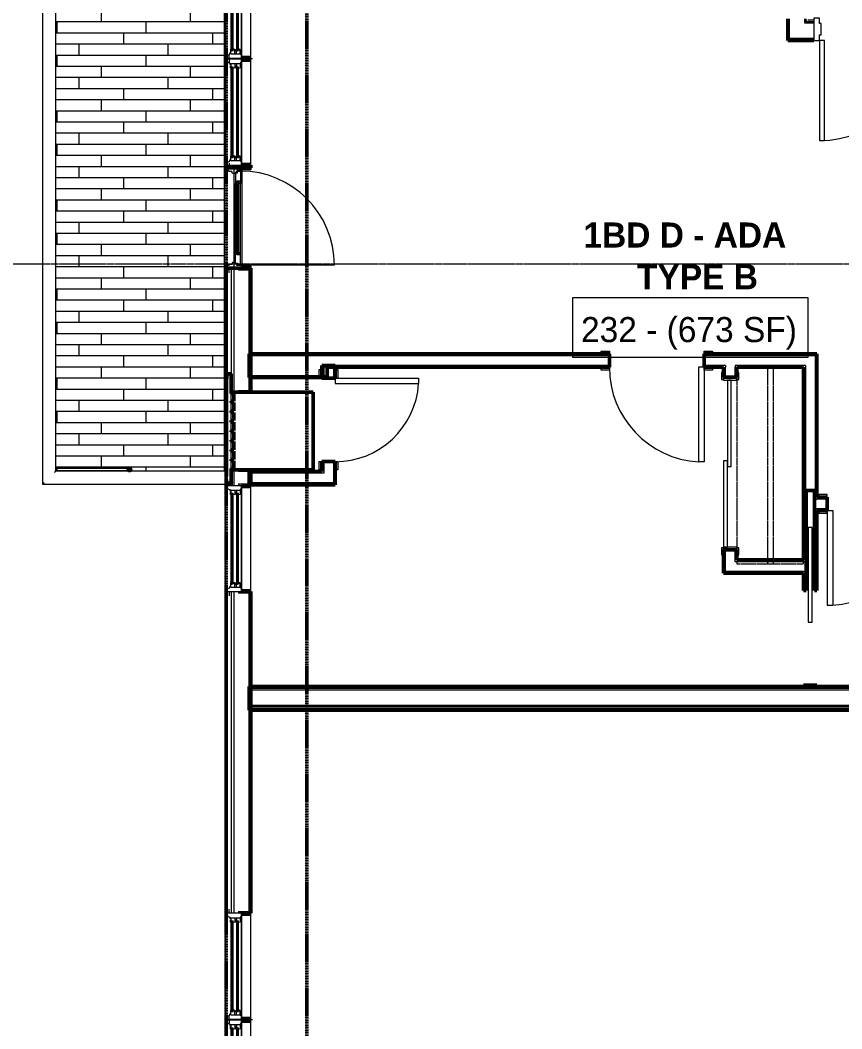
# Model space of a CAD drawing. Header units: inches. Extents: x -4218 to -1830, y 9767 to 12426.
# Drawn here: x -3934.8 to -3639.5, y 11007.5 to 11369.9 of the extents above; entities that cross this region are included whole.
import ezdxf

# ---------------------------------------------------------------- set-up
doc = ezdxf.new("R2010")
doc.units = ezdxf.units.IN
doc.header["$MEASUREMENT"] = 0
for name, pattern in [('Dash', [0.25, 0.125, -0.125]), ('Dash 1_16_', [0.125, 0.0625, -0.0625]), ('Grid Line 1_2_', [0.875, 0.5, -0.125, 0.125, -0.125])]:
    doc.linetypes.add(name, pattern=pattern)
for name, color, linetype, lineweight in [('0-1', 7, 'Continuous', 5), ('0-2', 252, 'Continuous', 9), ('0-3', 10, 'Continuous', 9), ('A-AREA-IDEN', 2, 'Continuous', 9), ('A-DOOR-1', 10, 'Continuous', 9), ('A-DOOR-2', 50, 'Continuous', 20), ('A-DOOR-4', 31, 'Continuous', 9), ('A-DOOR-5', 31, 'Continuous', 20), ('A-DOOR-FRAM', 31, 'Continuous', 20), ('A-DOOR-FRAM-1', 50, 'Continuous', 20), ('A-DOOR-FRAM-2', 31, 'Continuous', 9), ('A-DOOR-GLAZ', 31, 'Continuous', 9), ('A-FLOR-4', 192, 'Continuous', 9), ('A-FLOR-HRAL', 11, 'Continuous', 9), ('A-FLOR-PATT-1', 9, 'Continuous', 9), ('A-GENM', 5, 'Continuous', 9), ('A-GENM-6', 5, 'Continuous', 50), ('A-GLAZ-1', 151, 'Continuous', 9), ('A-GLAZ-2', 151, 'Continuous', 20), ('A-GLAZ-3', 151, 'Continuous', 50), ('A-WALL', 113, 'Continuous', 13), ('A-WALL-1', 7, 'Continuous', 50), ('A-WALL-2', 250, 'Continuous', 13), ('A-WALL-7', 113, 'Continuous', 9), ('A-WALL-8', 113, 'Continuous', 50), ('C-PROP-LINE-1', 91, 'Dash 1_16_', 50), ('I-WALL-1', 7, 'Continuous', 50), ('Q-CASE-HDLN-1', 10, 'Dash', 9), ('S-GRID-1', 1, 'Grid Line 1_2_', 9)]:
    doc.layers.add(name, color=color, linetype=linetype, lineweight=lineweight)
doc.styles.add('Century Gothic', font='ufonts.com_century-gothic.ttf', dxfattribs={"height": 9})
doc.styles.add('Century Gothic_B', font='GOTHICB.TTF', dxfattribs={"height": 9})

# ---------------------------------------------------------------- blocks, each defined once
blk = doc.blocks.new('SWING - SINGLE - FLUSH - 2-10 x 6-8 - PRIVACY-3199405-BACKGROUND - 2ND FLOOR')
at = {"layer": 'A-DOOR-1'}
blk.add_arc((17, -2.38), 34.07, 180, 266.6343, dxfattribs=at)
at = {"layer": 'A-DOOR-2'}
for p, q in [((15, -2.38), (15, -36.38)), ((17, -2.38), (15, -2.38)), ((17, -2.38), (17, -36.38)), ((17, -36.38), (15, -36.38))]:
    blk.add_line(p, q, dxfattribs=at)
at = {"layer": 'A-DOOR-FRAM-1'}
for p, q in [((-20, 2.37), (-20, 3.37)), ((-20, 3.37), (-17, 3.37)), ((-17, 2.37), (-20, 2.37)), ((-17, 3.37), (-17, 2.37)), ((17, 2.37), (17, 3.37)), ((17, 3.37), (20, 3.37)), ((20, 2.37), (17, 2.37)), ((20, 3.37), (20, 2.37)), ((-20, -2.38), (-17, -2.38)), ((-20, -3.38), (-20, -2.38)), ((-17, -3.38), (-20, -3.38)), ((-17, -2.38), (-17, -3.38)), ((17, -2.38), (20, -2.38)), ((17, -3.38), (17, -2.38)), ((20, -3.38), (17, -3.38)), ((20, -2.38), (20, -3.38))]:
    blk.add_line(p, q, dxfattribs=at)
blk = doc.blocks.new('SWING - SINGLE - FLUSH - 2-10 x 6-8 - PRIVACY-3199407-BACKGROUND - 2ND FLOOR')
at = {"layer": 'A-DOOR-1'}
blk.add_arc((17, 2.37), 34.07, 93.3657, 180, dxfattribs=at)
at = {"layer": 'A-DOOR-2'}
for p, q in [((15, 2.37), (15, 36.38)), ((17, 36.38), (15, 36.38)), ((17, 2.37), (17, 36.38)), ((17, 2.37), (15, 2.37))]:
    blk.add_line(p, q, dxfattribs=at)
at = {"layer": 'A-DOOR-FRAM-1'}
for p, q in [((-17, 3.37), (-20, 3.37)), ((-20, 3.37), (-20, 2.37)), ((-20, 2.37), (-17, 2.37)), ((-17, 2.37), (-17, 3.37)), ((20, 3.37), (17, 3.37)), ((17, 3.37), (17, 2.37)), ((17, 2.37), (20, 2.37)), ((20, 2.37), (20, 3.37)), ((-17, -2.38), (-20, -2.38)), ((-20, -2.38), (-20, -3.38)), ((-20, -3.38), (-17, -3.38)), ((-17, -3.38), (-17, -2.38)), ((20, -2.38), (17, -2.38)), ((17, -2.38), (17, -3.38)), ((17, -3.38), (20, -3.38)), ((20, -3.38), (20, -2.38))]:
    blk.add_line(p, q, dxfattribs=at)
blk = doc.blocks.new('SLIDING - FLUSH - 5-0 x 6-8-3203585-BACKGROUND - 2ND FLOOR')
at = {"layer": 'A-DOOR-1'}
for p, q in [((-30.25, 3), (-32.75, 3)), ((-32.75, 3), (-32.75, 2.25)), ((-32.75, 2.25), (-30.25, 2.25)), ((-30.25, 2.25), (-30.25, 3)), ((30.25, 3), (30.25, 2.25)), ((32.75, 3), (30.25, 3)), ((30.25, 2.25), (32.75, 2.25)), ((32.75, 2.25), (32.75, 3)), ((-30.25, -2.5), (-32.75, -2.5)), ((-32.75, -2.5), (-32.75, -3.25)), ((-32.75, -3.25), (-30.25, -3.25)), ((-30.25, -3.25), (-30.25, -2.5)), ((32.75, -2.5), (30.25, -2.5)), ((30.25, -2.5), (30.25, -3.25)), ((30.25, -3.25), (32.75, -3.25)), ((32.75, -3.25), (32.75, -2.5))]:
    blk.add_line(p, q, dxfattribs=at)
at = {"layer": 'A-DOOR-2'}
for p, q in [((1, 2.25), (-30, 2.25)), ((-30, 2.25), (-30, 0.87)), ((-30, 0.87), (1, 0.87)), ((30, 0.87), (-1, 0.87)), ((-1, 0.87), (-1, -0.5)), ((1, 0.87), (1, 2.25)), ((30, -0.5), (30, 0.87)), ((-1, -0.5), (30, -0.5))]:
    blk.add_line(p, q, dxfattribs=at)
at = {"layer": 'A-DOOR-FRAM-1'}
for p, q in [((-30, 2.25), (-31, 2.25)), ((-31, 2.25), (-31, -2.5)), ((-30, -2.5), (-30, 2.25)), ((31, 2.25), (30, 2.25)), ((30, 2.25), (30, -2.5)), ((31, -2.5), (31, 2.25)), ((-31, -2.5), (-30, -2.5)), ((30, -2.5), (31, -2.5))]:
    blk.add_line(p, q, dxfattribs=at)
blk = doc.blocks.new('OD_CW_Closet - OD_CW_Closet-1912361-BACKGROUND - 2ND FLOOR')
at = {"layer": 'Q-CASE-HDLN-1'}
for p, q in [((71.4, 24), (0.74, 24)), ((0.74, 24), (0.74, 0)), ((71.4, 0), (71.4, 24)), ((0.74, 13), (71.4, 13)), ((0.74, 11), (71.4, 11)), ((0.74, 0), (71.4, 0))]:
    blk.add_line(p, q, dxfattribs=at)
blk = doc.blocks.new('POCKET - FLUSH - 2-10 x 6-8-2882529-BACKGROUND - 2ND FLOOR')
at = {"layer": 'A-DOOR-2'}
for p, q in [((-39.67, 0.75), (-39.67, -0.75)), ((-5.67, 0.75), (-39.67, 0.75)), ((-5.67, -0.75), (-5.67, 0.75)), ((-39.67, -0.75), (-5.67, -0.75))]:
    blk.add_line(p, q, dxfattribs=at)
blk = doc.blocks.new('SWING - SINGLE - FLUSH - 30_ x 80_ - MAGIC PAK DOOR - ACOUSTICAL SEAL-3199411-BACKGROUND - 2ND FLOOR')
at = {"layer": 'A-DOOR-1'}
blk.add_arc((15, -2.375), 30.067, 180, 266.18593, dxfattribs=at)
at = {"layer": 'A-DOOR-2'}
for p, q in [((13, -2.375), (13, -32.375)), ((15, -2.375), (13, -2.375)), ((15, -2.375), (15, -32.375)), ((15, -32.375), (13, -32.375))]:
    blk.add_line(p, q, dxfattribs=at)
at = {"layer": 'A-DOOR-FRAM-1'}
for p, q in [((-18, 2.375), (-18, 3.375)), ((-18, 3.375), (-15, 3.375)), ((-15, 2.375), (-18, 2.375)), ((-15, 3.375), (-15, 2.375)), ((15, 2.375), (15, 3.375)), ((15, 3.375), (18, 3.375)), ((18, 2.375), (15, 2.375)), ((18, 3.375), (18, 2.375)), ((-18, -2.375), (-15, -2.375)), ((-18, -3.375), (-18, -2.375)), ((-15, -3.375), (-18, -3.375)), ((-15, -2.375), (-15, -3.375)), ((15, -2.375), (18, -2.375)), ((15, -3.375), (15, -2.375)), ((18, -3.375), (15, -3.375)), ((18, -2.375), (18, -3.375))]:
    blk.add_line(p, q, dxfattribs=at)
blk = doc.blocks.new('CTR - 1st Phase - Unit Layouts_rvt-1-BACKGROUND - 2ND FLOOR')
at = {"layer": 'A-WALL-1'}
for p, q in [((-3722.96, 11249.94), (-3824.47, 11249.94)), ((-3722.96, 11245.19), (-3722.96, 11249.94)), ((-3648.46, 11249.94), (-3688.96, 11249.94)), ((-3688.96, 11249.94), (-3688.96, 11245.19)), ((-3648.46, 11249.31), (-3648.46, 11249.94)), ((-3648.46, 11245.19), (-3648.46, 11249.31)), ((-3825.7, 11245.81), (-3826.32, 11245.81)), ((-3826.32, 11245.81), (-3826.32, 11241.31)), ((-3822.2, 11245.81), (-3825.7, 11245.81)), ((-3824.47, 11245.19), (-3722.96, 11245.19)), ((-3821.57, 11245.81), (-3822.2, 11245.81)), ((-3821.57, 11241.31), (-3821.57, 11245.81)), ((-3688.96, 11245.19), (-3681.96, 11245.19)), ((-3681.96, 11245.19), (-3681.96, 11241.56)), ((-3677.21, 11241.56), (-3677.21, 11245.19)), ((-3677.21, 11245.19), (-3653.21, 11245.19)), ((-3653.21, 11245.19), (-3653.21, 11175.94)), ((-3648.46, 11198.45), (-3648.46, 11245.19)), ((-3826.32, 11241.31), (-3821.57, 11241.31)), ((-3681.96, 11241.56), (-3677.21, 11241.56)), ((-3821.57, 11211.31), (-3826.32, 11211.31)), ((-3826.32, 11211.31), (-3826.32, 11207.74)), ((-3821.57, 11207.74), (-3821.57, 11211.31)), ((-3826.32, 11207.74), (-3852.45, 11207.74)), ((-3852.45, 11207.74), (-3852.45, 11207.11)), ((-3852.45, 11207.11), (-3852.45, 11203.61)), ((-3821.57, 11203.61), (-3821.57, 11207.74)), ((-3852.45, 11203.61), (-3852.45, 11202.99)), ((-3852.45, 11202.99), (-3821.57, 11202.99)), ((-3821.57, 11202.99), (-3821.57, 11203.61)), ((-3652.34, 11164.94), (-3652.34, 11200.94)), ((-3652.34, 11200.94), (-3649.34, 11200.94)), ((-3649.34, 11200.94), (-3649.34, 11164.94)), ((-3644.72, 11198.45), (-3648.46, 11198.45)), ((-3644.72, 11193.7), (-3644.72, 11198.45)), ((-3648.46, 11193.7), (-3644.72, 11193.7)), ((-3648.46, 11164.94), (-3648.46, 11193.7)), ((-3681.96, 11179.56), (-3681.96, 11171.19)), ((-3677.21, 11179.56), (-3681.96, 11179.56)), ((-3677.21, 11175.94), (-3677.21, 11179.56)), ((-3653.21, 11175.94), (-3677.21, 11175.94)), ((-3681.96, 11171.19), (-3681.34, 11171.19)), ((-3681.34, 11171.19), (-3677.21, 11171.19)), ((-3677.21, 11171.19), (-3653.21, 11171.19)), ((-3653.21, 11171.19), (-3653.21, 11164.94)), ((-3653.21, 11164.94), (-3652.34, 11164.94)), ((-3649.34, 11164.94), (-3648.46, 11164.94)), ((-3648.46, 11130.94), (-3653.21, 11130.94)), ((-3653.21, 11130.94), (-3653.21, 11130.44)), ((-3653.21, 11130.44), (-3652.59, 11130.44)), ((-3652.59, 11130.44), (-3649.09, 11130.44)), ((-3649.09, 11130.44), (-3648.46, 11130.44)), ((-3648.46, 11130.44), (-3648.46, 11130.94))]:
    blk.add_line(p, q, dxfattribs=at)
at = {"layer": 'A-WALL-2'}
for p, q in [((-3824.47, 11249.31), (-3852.47, 11249.31)), ((-3722.96, 11249.31), (-3824.47, 11249.31)), ((-3649.09, 11249.31), (-3688.96, 11249.31)), ((-3649.09, 11249.31), (-3649.09, 11245.81)), ((-3822.2, 11245.19), (-3825.7, 11245.19)), ((-3825.7, 11245.19), (-3825.7, 11241.31)), ((-3824.47, 11245.19), (-3824.47, 11245.81)), ((-3722.96, 11245.81), (-3824.47, 11245.81)), ((-3824.47, 11245.81), (-3824.47, 11245.19)), ((-3822.2, 11245.19), (-3822.2, 11241.31)), ((-3681.34, 11245.81), (-3688.96, 11245.81)), ((-3681.34, 11245.81), (-3681.34, 11245.19)), ((-3681.34, 11241.56), (-3681.34, 11245.19)), ((-3677.84, 11245.81), (-3677.84, 11245.19)), ((-3652.59, 11245.81), (-3677.84, 11245.81)), ((-3677.84, 11241.56), (-3677.84, 11245.19)), ((-3652.59, 11245.81), (-3652.59, 11245.19)), ((-3652.59, 11245.19), (-3652.59, 11175.31)), ((-3649.09, 11245.81), (-3649.09, 11245.19)), ((-3649.09, 11245.19), (-3649.09, 11197.83)), ((-3824.47, 11242.06), (-3852.47, 11242.06)), ((-3825.7, 11211.31), (-3825.7, 11207.74)), ((-3822.2, 11211.31), (-3822.2, 11207.74)), ((-3851.82, 11207.11), (-3851.82, 11203.61)), ((-3825.7, 11207.11), (-3851.82, 11207.11)), ((-3825.7, 11207.74), (-3825.7, 11207.11)), ((-3822.2, 11207.74), (-3822.2, 11207.11)), ((-3822.2, 11207.11), (-3822.2, 11203.61)), ((-3822.2, 11203.61), (-3851.82, 11203.61)), ((-3649.09, 11197.83), (-3648.46, 11197.83)), ((-3649.09, 11197.83), (-3648.46, 11197.83)), ((-3644.72, 11197.83), (-3648.46, 11197.83)), ((-3649.09, 11194.33), (-3648.46, 11194.33)), ((-3649.09, 11194.33), (-3649.09, 11164.94)), ((-3648.46, 11194.33), (-3649.09, 11194.33)), ((-3644.72, 11194.33), (-3648.46, 11194.33)), ((-3681.34, 11171.81), (-3681.34, 11179.56)), ((-3677.84, 11175.31), (-3677.84, 11179.56)), ((-3677.84, 11171.81), (-3681.34, 11171.81)), ((-3677.21, 11175.31), (-3677.84, 11175.31)), ((-3677.21, 11171.81), (-3677.84, 11171.81)), ((-3653.21, 11175.31), (-3677.21, 11175.31)), ((-3653.21, 11171.81), (-3677.21, 11171.81)), ((-3653.21, 11175.31), (-3652.59, 11175.31)), ((-3653.21, 11171.81), (-3652.59, 11171.81)), ((-3652.59, 11171.81), (-3652.59, 11164.94))]:
    blk.add_line(p, q, dxfattribs=at)
at = {"layer": 'I-WALL-1'}
for p, q in [((-3824.47, 11249.94), (-3852.47, 11249.94)), ((-3852.47, 11249.94), (-3852.47, 11241.44)), ((-3824.47, 11241.44), (-3824.47, 11245.19)), ((-3852.47, 11241.44), (-3824.47, 11241.44))]:
    blk.add_line(p, q, dxfattribs=at)
at = {"layer": '0-2'}
blk.add_blockref('SWING - SINGLE - FLUSH - 2-10 x 6-8 - PRIVACY-3199405-BACKGROUND - 2ND FLOOR', (-3705.96, 11247.56), dxfattribs=at)
for name, p, rotation in [('SWING - SINGLE - FLUSH - 30_ x 80_ - MAGIC PAK DOOR - ACOUSTICAL SEAL-3199411-BACKGROUND - 2ND FLOOR', (-3823.95, 11226.31), 89.99999999999706), ('OD_CW_Closet - OD_CW_Closet-1912361-BACKGROUND - 2ND FLOOR', (-3677.21, 11245.93), 270.0000000000016), ('SLIDING - FLUSH - 5-0 x 6-8-3203585-BACKGROUND - 2ND FLOOR', (-3679.71, 11210.56), 90.00000000000375), ('SWING - SINGLE - FLUSH - 2-10 x 6-8 - PRIVACY-3199407-BACKGROUND - 2ND FLOOR', (-3627.72, 11196.08), 180), ('POCKET - FLUSH - 2-10 x 6-8-2882529-BACKGROUND - 2ND FLOOR', (-3650.84, 11147.94), 270)]:
    blk.add_blockref(name, p, dxfattribs=dict(at, rotation=rotation))
blk = doc.blocks.new('HOLLOW METAL - UNIT DOOR-2191978-BACKGROUND - 2ND FLOOR')
at = {"layer": 'A-DOOR-1'}
blk.add_arc((18, 4.125), 36, 90, 180, dxfattribs=at)
at = {"layer": 'A-DOOR-2'}
for p, q in [((18, 40.125), (16.25, 40.125)), ((16.25, 40.125), (16.25, 4.125)), ((18, 4.125), (18, 40.125)), ((16.25, 4.125), (18, 4.125))]:
    blk.add_line(p, q, dxfattribs=at)
at = {"layer": 'A-DOOR-FRAM-1'}
for p, q in [((-18, 4.125), (-20, 4.125)), ((-20, 4.125), (-20, -3.875)), ((-18, 2.1875), (-18, 4.125)), ((18, 4.125), (18, 2.1875)), ((20, 4.125), (18, 4.125)), ((20, -3.875), (20, 4.125)), ((-17.375, 2.1875), (-18, 2.1875)), ((-17.375, -1.9375), (-17.375, 2.1875)), ((18, 2.1875), (17.375, 2.1875)), ((17.375, 2.1875), (17.375, -1.9375)), ((-18, -3.875), (-18, -1.9375)), ((-18, -1.9375), (-17.375, -1.9375)), ((17.375, -1.9375), (18, -1.9375)), ((18, -1.9375), (18, -3.875)), ((-20, -3.875), (-18, -3.875)), ((18, -3.875), (20, -3.875))]:
    blk.add_line(p, q, dxfattribs=at)
blk = doc.blocks.new('CTR - 1st Phase - Common Walls_rvt-1-BACKGROUND - 2ND FLOOR')
at = {"layer": 'A-WALL-2'}
for p, q in [((-3658.27, 11369.86), (-3658.27, 11370.36)), ((-3658.27, 11369.24), (-3658.27, 11369.86)), ((-3658.27, 11368.74), (-3658.27, 11369.24)), ((-3658.27, 11363.24), (-3658.27, 11368.74)), ((-3652.77, 11369.24), (-3652.77, 11370.36)), ((-3652.77, 11369.24), (-3652.77, 11368.74)), ((-3652.77, 11368.74), (-3652.77, 11369.24)), ((-3649.52, 11368.74), (-3652.77, 11368.74)), ((-3652.27, 11369.86), (-3652.27, 11370.36)), ((-3652.27, 11369.86), (-3652.27, 11369.24)), ((-3652.27, 11369.24), (-3652.27, 11369.86)), ((-3649.52, 11369.24), (-3652.27, 11369.24)), ((-3649.52, 11369.86), (-3651.65, 11369.86)), ((-3649.52, 11363.24), (-3658.27, 11363.24)), ((-3487.3, 11129.81), (-3852.47, 11129.81)), ((-3487.3, 11129.19), (-3852.47, 11129.19)), ((-3487.3, 11123.69), (-3852.47, 11123.69)), ((-3487.3, 11123.19), (-3852.47, 11123.19)), ((-3487.3, 11122.56), (-3852.47, 11122.56))]:
    blk.add_line(p, q, dxfattribs=at)
at = {"layer": 'I-WALL-1'}
for p, q in [((-3658.9, 11370.36), (-3658.9, 11363.24)), ((-3658.9, 11363.24), (-3658.9, 11362.61)), ((-3658.9, 11362.61), (-3649.52, 11362.61)), ((-3607.42, 11130.44), (-3852.47, 11130.44)), ((-3852.47, 11130.44), (-3852.47, 11121.94)), ((-3852.47, 11121.94), (-3554.56, 11121.94))]:
    blk.add_line(p, q, dxfattribs=at)
at = {"layer": '0-3', "rotation": 180}
blk.add_blockref('HOLLOW METAL - UNIT DOOR-2191978-BACKGROUND - 2ND FLOOR', (-3629.52, 11366.74), dxfattribs=at)
blk = doc.blocks.new('Door-Inswing-Andersen-400_Series-Single - 3_ 0-1_8_ x custom height - 2ND FLOOR-V179-BACKGROUND - 2ND FLOOR')
at = {"layer": 'A-DOOR-4'}
blk.add_line((16.87, 0.66), (16.87, 34.41), dxfattribs=at)
blk.add_arc((16.87, 0.66), 33.75, 90, 180, dxfattribs=at)
at = {"layer": 'A-DOOR-5'}
for p, q in [((-16.87, -0.41), (-16.87, 0.66)), ((-16.87, 0.66), (-12.44, 0.66)), ((-13.19, 0.66), (-13.19, -0.66)), ((-13.19, 0.66), (-13.19, 0.59)), ((-13.19, 0.59), (-12.67, 0.59)), ((-12.44, 0.09), (-13.19, 0.09)), ((-12.67, 0.59), (-12.47, 0.34)), ((-12.47, 0.34), (-12.44, 0.16)), ((12.44, 0.66), (-12.44, 0.66)), ((-12.44, 0.16), (-12.44, 0.09)), ((16.87, 0.66), (12.44, 0.66)), ((12.47, 0.34), (12.44, 0.16)), ((12.44, 0.16), (12.44, 0.09)), ((12.44, 0.09), (13.19, 0.09)), ((12.67, 0.59), (12.47, 0.34)), ((13.19, 0.59), (12.67, 0.59)), ((13.19, 0.66), (13.19, -0.66)), ((13.19, 0.66), (13.19, 0.59)), ((16.87, -0.41), (16.87, 0.66)), ((-16.26, -0.42), (-16.87, -0.41)), ((-16.26, -1.06), (-16.26, -0.42)), ((-16.26, -1.06), (-12.44, -1.06)), ((-13.19, -0.66), (-12.44, -0.66)), ((-12.44, -0.75), (-12.47, -1.06)), ((-12.44, -0.66), (-12.44, -0.75)), ((12.44, -1.06), (-12.44, -1.06)), ((12.44, -0.66), (12.44, -0.75)), ((13.19, -0.66), (12.44, -0.66)), ((12.44, -0.75), (12.47, -1.06)), ((16.26, -1.06), (12.44, -1.06)), ((16.26, -0.42), (16.87, -0.41)), ((16.26, -1.06), (16.26, -0.42))]:
    blk.add_line(p, q, dxfattribs=at)
at = {"layer": 'A-DOOR-FRAM'}
for p, q in [((-18.06, -4.75), (-18.06, 1.12)), ((-18.06, 1.12), (-17.03, 1.12)), ((-17.69, 1.12), (-18.06, 1.12)), ((-18.06, 1.12), (-17.94, 1.12)), ((-18.06, -4.44), (-18.06, 1.12)), ((-17.31, 1.12), (17.31, 1.12)), ((-17.03, 1.12), (-17.03, -0.66)), ((17.03, 1.12), (17.03, -0.66)), ((18.06, 1.12), (17.03, 1.12)), ((17.94, 1.12), (18.06, 1.12)), ((18.06, -4.75), (18.06, 1.12)), ((18.06, 1.12), (18.06, -4.44)), ((-19.69, -3.44), (-18.06, -3.44)), ((-17.03, -0.66), (-16.45, -0.66)), ((-16.69, -3.39), (-17.03, -3.63)), ((-16, -2.23), (-16.69, -2.39)), ((-16.69, -2.39), (-16.69, -3.39)), ((-16.45, -0.66), (-16.45, -1.09)), ((-16.45, -1.09), (-16, -1.09)), ((-16, -1.09), (-16, -2.23)), ((16.45, -1.09), (16, -1.09)), ((16, -1.09), (16, -2.23)), ((16, -2.23), (16.69, -2.39)), ((16.45, -0.66), (16.45, -1.09)), ((17.03, -0.66), (16.45, -0.66)), ((16.69, -2.39), (16.69, -3.39)), ((16.69, -3.39), (17.03, -3.63)), ((19.69, -3.44), (18.06, -3.44)), ((-18.06, -5.01), (-18.06, -4.44)), ((-18.06, -4.75), (-17.03, -4.75)), ((-17.03, -3.63), (-17.03, -4.75)), ((17.03, -3.63), (17.03, -4.75)), ((18.06, -4.75), (17.03, -4.75)), ((18.06, -4.44), (18.06, -5.01))]:
    blk.add_line(p, q, dxfattribs=at)
at = {"layer": 'A-DOOR-FRAM-2'}
for p, q in [((-17.94, 4.44), (-17.31, 4.44)), ((-17.94, 1.12), (-17.94, 4.44)), ((-17.31, 4.44), (-17.31, 1.12)), ((17.31, 4.44), (17.94, 4.44)), ((17.31, 1.12), (17.31, 4.44)), ((17.94, 4.44), (17.94, 1.12)), ((-17.31, 1.12), (-17.94, 1.12)), ((17.94, 1.12), (17.31, 1.12))]:
    blk.add_line(p, q, dxfattribs=at)
at = {"layer": 'A-DOOR-GLAZ'}
for p, q in [((12.44, 0.09), (-12.44, 0.09)), ((-13.19, -0.06), (-12.44, -0.06)), ((-12.44, -0.5), (-13.19, -0.5)), ((-12.98, -0.5), (-12.98, -0.06)), ((12.44, -0.06), (-12.44, -0.06)), ((12.44, -0.5), (-12.44, -0.5)), ((12.44, -0.66), (-12.44, -0.66)), ((13.19, -0.06), (12.44, -0.06)), ((12.44, -0.5), (13.19, -0.5)), ((12.98, -0.5), (12.98, -0.06))]:
    blk.add_line(p, q, dxfattribs=at)
blk = doc.blocks.new('Window-Double_Hung-Andersen-400_Series-Tilt_Wash - DOUBLE HUNG - REVERSE COTTAGE - 2ND FLOOR-2888385-BACKGROUND - 2ND FLOOR')
at = {"layer": 'A-GLAZ-1'}
for p, q in [((-16.29, 2.5), (-15.7, 2.5)), ((-16.29, 2.12), (-15.7, 2.12)), ((-16.29, 0.56), (-15.7, 0.56)), ((-16.29, 0.19), (-15.7, 0.19)), ((-15.82, 2.5), (-15.82, 2.12)), ((-15.82, 0.56), (-15.82, 0.19)), ((-15.7, 2.62), (15.7, 2.62)), ((-15.7, 2.5), (15.7, 2.5)), ((-15.7, 2.12), (15.7, 2.12)), ((-15.7, 2), (15.7, 2)), ((-15.7, 0.69), (15.7, 0.69)), ((-15.7, 0.56), (15.7, 0.56)), ((-15.7, 0.19), (15.7, 0.19)), ((-15.7, 0.06), (15.7, 0.06)), ((16.29, 2.5), (15.7, 2.5)), ((16.29, 2.12), (15.7, 2.12)), ((16.29, 0.56), (15.7, 0.56)), ((16.29, 0.19), (15.7, 0.19)), ((15.82, 2.5), (15.82, 2.12)), ((15.82, 0.56), (15.82, 0.19)), ((-19.01, -3.94), (-19.01, -2.44)), ((-19.01, -2.44), (-18.95, -2.44)), ((18.95, -1.06), (-18.95, -1.06)), ((-18.95, -1.06), (-18.95, -4.44)), ((-18.32, -1.06), (-18.32, -4.44)), ((18.32, -1.06), (18.32, -4.44)), ((18.95, -4.44), (18.95, -1.06)), ((18.95, -2.44), (19.01, -2.44)), ((19.01, -2.44), (19.01, -3.94)), ((-18.95, -3.94), (-19.01, -3.94)), ((-18.95, -4.44), (18.95, -4.44)), ((19.01, -3.94), (18.95, -3.94))]:
    blk.add_line(p, q, dxfattribs=at)
at = {"layer": 'A-GLAZ-2'}
for p, q in [((19.01, 4.81), (-19.01, 4.81)), ((-19.01, 4.81), (-19.01, -1.06)), ((-18.2, 4.81), (-18.2, 4)), ((-18.2, 4), (-17.92, 4)), ((-17.92, 4), (-17.61, 3.19)), ((17.92, 4), (17.61, 3.19)), ((18.2, 4), (17.92, 4)), ((18.2, 4.81), (18.2, 4)), ((19.01, -1.06), (19.01, 4.81)), ((-19.01, 3.44), (-20.51, 3.44)), ((-17.61, 3.19), (-17.14, 3.19)), ((-17.42, 2.75), (-16.57, 2.75)), ((-17.42, 2.75), (-17.42, -0.56)), ((-17.42, 1.37), (-15.86, 1.37)), ((-17.42, 0.81), (-16.57, 0.81)), ((-17.14, 3.19), (-17.14, 2.75)), ((-15.86, 2.97), (-16.57, 2.97)), ((-16.57, 2.62), (-16.57, 2.97)), ((-15.7, 2.62), (-16.57, 2.62)), ((-15.86, 1.03), (-16.57, 1.03)), ((-16.57, 0.69), (-16.57, 1.03)), ((-15.7, 0.69), (-16.57, 0.69)), ((-16.29, 2.62), (-16.29, 2)), ((-15.7, 2), (-16.29, 2)), ((-16.29, 0.69), (-16.29, 0.06)), ((-15.7, 0.06), (-16.29, 0.06)), ((-15.86, 2.97), (-15.7, 2.62)), ((-15.86, 1.37), (-15.7, 2)), ((-15.86, 1.03), (-15.7, 0.69)), ((-15.86, -0.56), (-15.7, 0.06)), ((15.86, 2.97), (15.7, 2.62)), ((15.7, 2.62), (16.57, 2.62)), ((15.7, 2), (16.29, 2)), ((15.86, 1.37), (15.7, 2)), ((15.86, 1.03), (15.7, 0.69)), ((15.7, 0.69), (16.57, 0.69)), ((15.7, 0.06), (16.29, 0.06)), ((15.86, -0.56), (15.7, 0.06)), ((15.86, 2.97), (16.57, 2.97)), ((17.42, 1.37), (15.86, 1.37)), ((15.86, 1.03), (16.57, 1.03)), ((16.29, 2.62), (16.29, 2)), ((16.29, 0.69), (16.29, 0.06)), ((16.57, 2.62), (16.57, 2.97)), ((17.42, 2.75), (16.57, 2.75)), ((16.57, 0.69), (16.57, 1.03)), ((17.42, 0.81), (16.57, 0.81)), ((17.14, 3.19), (17.14, 2.75)), ((17.61, 3.19), (17.14, 3.19)), ((17.42, 2.75), (17.42, -0.56)), ((19.01, 3.44), (20.51, 3.44)), ((-19.01, -1.06), (19.01, -1.06)), ((-17.67, -0.78), (-18, -1.06)), ((-17.67, -0.78), (-17.67, -0.56)), ((-17.67, -0.56), (-15.86, -0.56)), ((17.67, -0.56), (15.86, -0.56)), ((17.67, -0.78), (17.67, -0.56)), ((17.67, -0.78), (18, -1.06))]:
    blk.add_line(p, q, dxfattribs=at)
blk = doc.blocks.new('Window-Double_Hung-Andersen-400_Series-Tilt_Wash - DOUBLE HUNG - REVERSE COTTAGE - 2ND FLOOR-V180-BACKGROUND - 2ND FLOOR')
at = {"layer": 'A-GLAZ-1'}
for p, q in [((-16.29, 2.5), (-15.7, 2.5)), ((-16.29, 2.12), (-15.7, 2.12)), ((-16.29, 0.56), (-15.7, 0.56)), ((-16.29, 0.19), (-15.7, 0.19)), ((-15.82, 2.5), (-15.82, 2.12)), ((-15.82, 0.56), (-15.82, 0.19)), ((-15.7, 2.62), (15.7, 2.62)), ((-15.7, 2.5), (15.7, 2.5)), ((-15.7, 2.12), (15.7, 2.12)), ((-15.7, 2), (15.7, 2)), ((-15.7, 0.69), (15.7, 0.69)), ((-15.7, 0.56), (15.7, 0.56)), ((-15.7, 0.19), (15.7, 0.19)), ((-15.7, 0.06), (15.7, 0.06)), ((16.29, 2.5), (15.7, 2.5)), ((16.29, 2.12), (15.7, 2.12)), ((16.29, 0.56), (15.7, 0.56)), ((16.29, 0.19), (15.7, 0.19)), ((15.82, 2.5), (15.82, 2.12)), ((15.82, 0.56), (15.82, 0.19)), ((-19.01, -3.81), (-19.01, -2.44)), ((-19.01, -2.44), (-18.95, -2.44)), ((18.95, -1.06), (-18.95, -1.06)), ((-18.95, -1.06), (-18.95, -4.44)), ((-18.32, -1.06), (-18.32, -4.44)), ((18.32, -1.06), (18.32, -4.44)), ((18.95, -4.44), (18.95, -1.06)), ((18.95, -2.44), (19.01, -2.44)), ((19.01, -2.44), (19.01, -3.94)), ((-19.01, -3.94), (-19.01, -3.81)), ((-18.95, -4.44), (18.95, -4.44)), ((19.01, -3.94), (18.95, -3.94))]:
    blk.add_line(p, q, dxfattribs=at)
at = {"layer": 'A-GLAZ-2'}
for p, q in [((19.01, 4.81), (-19.01, 4.81)), ((-19.01, 4.81), (-19.01, -1.06)), ((-18.2, 4.81), (-18.2, 4)), ((-18.2, 4), (-17.92, 4)), ((-17.92, 4), (-17.61, 3.19)), ((17.92, 4), (17.61, 3.19)), ((18.2, 4), (17.92, 4)), ((18.2, 4.81), (18.2, 4)), ((19.01, -1.06), (19.01, 4.81)), ((-19.01, 3.44), (-20.51, 3.44)), ((-17.61, 3.19), (-17.14, 3.19)), ((-17.42, 2.75), (-16.57, 2.75)), ((-17.42, 2.75), (-17.42, -0.56)), ((-17.42, 1.37), (-15.86, 1.37)), ((-17.42, 0.81), (-16.57, 0.81)), ((-17.14, 3.19), (-17.14, 2.75)), ((-15.86, 2.97), (-16.57, 2.97)), ((-16.57, 2.62), (-16.57, 2.97)), ((-15.7, 2.62), (-16.57, 2.62)), ((-15.86, 1.03), (-16.57, 1.03)), ((-16.57, 0.69), (-16.57, 1.03)), ((-15.7, 0.69), (-16.57, 0.69)), ((-16.29, 2.62), (-16.29, 2)), ((-15.7, 2), (-16.29, 2)), ((-16.29, 0.69), (-16.29, 0.06)), ((-15.7, 0.06), (-16.29, 0.06)), ((-15.86, 2.97), (-15.7, 2.62)), ((-15.86, 1.37), (-15.7, 2)), ((-15.86, 1.03), (-15.7, 0.69)), ((-15.86, -0.56), (-15.7, 0.06)), ((15.86, 2.97), (15.7, 2.62)), ((15.7, 2.62), (16.57, 2.62)), ((15.7, 2), (16.29, 2)), ((15.86, 1.37), (15.7, 2)), ((15.86, 1.03), (15.7, 0.69)), ((15.7, 0.69), (16.57, 0.69)), ((15.7, 0.06), (16.29, 0.06)), ((15.86, -0.56), (15.7, 0.06)), ((15.86, 2.97), (16.57, 2.97)), ((17.42, 1.37), (15.86, 1.37)), ((15.86, 1.03), (16.57, 1.03)), ((16.29, 2.62), (16.29, 2)), ((16.29, 0.69), (16.29, 0.06)), ((16.57, 2.62), (16.57, 2.97)), ((17.42, 2.75), (16.57, 2.75)), ((16.57, 0.69), (16.57, 1.03)), ((17.42, 0.81), (16.57, 0.81)), ((17.14, 3.19), (17.14, 2.75)), ((17.61, 3.19), (17.14, 3.19)), ((17.42, 2.75), (17.42, -0.56)), ((19.01, 3.44), (20.51, 3.44)), ((-19.01, -1.06), (19.01, -1.06)), ((-17.67, -0.78), (-18, -1.06)), ((-17.67, -0.78), (-17.67, -0.56)), ((-17.67, -0.56), (-15.86, -0.56)), ((17.67, -0.56), (15.86, -0.56)), ((17.67, -0.78), (17.67, -0.56)), ((17.67, -0.78), (18, -1.06))]:
    blk.add_line(p, q, dxfattribs=at)
blk = doc.blocks.new('V-Series_EWC4_SPVU_RFA_2015 - 2ND AND 3RD FLOOR-2226480-BACKGROUND - 2ND FLOOR')
at = {"layer": 'A-GENM'}
for p, q in [((-3858.97, 11732.03), (-3858.97, 11734.83)), ((-3858.97, 11728.55), (-3858.97, 11731.53)), ((-3858.97, 11725.06), (-3858.97, 11728.05)), ((-3858.97, 11721.58), (-3858.97, 11724.56)), ((-3858.97, 11718.09), (-3858.97, 11721.08)), ((-3858.97, 11714.61), (-3858.97, 11717.59)), ((-3858.97, 11711.12), (-3858.97, 11714.11)), ((-3858.97, 11707.83), (-3858.97, 11710.62))]:
    blk.add_line(p, q, dxfattribs=at)
at = {"layer": 'A-GENM-6'}
for p, q in [((-3829.54, 11735.26), (-3858.97, 11735.26)), ((-3858.97, 11735.26), (-3858.97, 11734.83)), ((-3858.97, 11734.83), (-3857.97, 11734.83)), ((-3857.97, 11734.83), (-3857.97, 11732.03)), ((-3829.54, 11707.39), (-3829.54, 11735.26)), ((-3857.97, 11732.03), (-3858.97, 11732.03)), ((-3858.97, 11732.03), (-3858.97, 11731.53)), ((-3858.97, 11731.53), (-3857.97, 11731.53)), ((-3857.97, 11731.53), (-3857.97, 11728.55)), ((-3857.97, 11728.55), (-3858.97, 11728.55)), ((-3858.97, 11728.55), (-3858.97, 11728.05)), ((-3858.97, 11728.05), (-3857.97, 11728.05)), ((-3857.97, 11728.05), (-3857.97, 11725.06)), ((-3857.97, 11725.06), (-3858.97, 11725.06)), ((-3858.97, 11725.06), (-3858.97, 11724.56)), ((-3858.97, 11724.56), (-3857.97, 11724.56)), ((-3857.97, 11724.56), (-3857.97, 11721.58)), ((-3857.97, 11721.58), (-3858.97, 11721.58)), ((-3858.97, 11721.58), (-3858.97, 11721.08)), ((-3858.97, 11721.08), (-3857.97, 11721.08)), ((-3857.97, 11721.08), (-3857.97, 11718.09)), ((-3857.97, 11718.09), (-3858.97, 11718.09)), ((-3858.97, 11718.09), (-3858.97, 11717.59)), ((-3858.97, 11717.59), (-3857.97, 11717.59)), ((-3857.97, 11717.59), (-3857.97, 11714.61)), ((-3857.97, 11714.61), (-3858.97, 11714.61)), ((-3858.97, 11714.61), (-3858.97, 11714.11)), ((-3858.97, 11714.11), (-3857.97, 11714.11)), ((-3857.97, 11714.11), (-3857.97, 11711.12)), ((-3857.97, 11711.12), (-3858.97, 11711.12)), ((-3858.97, 11711.12), (-3858.97, 11710.62)), ((-3858.97, 11710.62), (-3857.97, 11710.62)), ((-3857.97, 11710.62), (-3857.97, 11707.83)), ((-3857.97, 11707.83), (-3858.97, 11707.83)), ((-3858.97, 11707.83), (-3858.97, 11707.39)), ((-3858.97, 11707.39), (-3829.54, 11707.39))]:
    blk.add_line(p, q, dxfattribs=at)
blk = doc.blocks.new('Railing - Baluster_01-2700443-BACKGROUND - 2ND FLOOR')
at = {"layer": 'A-FLOR-HRAL'}
for p, q in [((-0.59, 1.18), (0.59, 1.18)), ((-0.59, 0.59), (-0.59, 1.18)), ((0.59, 1.18), (0.59, 0.59))]:
    blk.add_line(p, q, dxfattribs=at)
blk = doc.blocks.new('Railing - Railing-2550578-BACKGROUND - 2ND FLOOR')
at = {"layer": 'A-FLOR-HRAL'}
for p, q in [((-3926.72, 11433.75), (-3926.72, 11203.13)), ((-3861.11, 11433.75), (-3926.72, 11433.75)), ((-3861.11, 11433.75), (-3861.11, 11433.28)), ((-3861.11, 11433.28), (-3861.11, 11429.5)), ((-3922, 11207.85), (-3922, 11429.03)), ((-3922, 11429.03), (-3861.11, 11429.03)), ((-3861.11, 11429.5), (-3861.11, 11429.03)), ((-3861.11, 11207.85), (-3922, 11207.85)), ((-3861.11, 11207.85), (-3861.11, 11207.38)), ((-3861.11, 11207.38), (-3861.11, 11203.6)), ((-3926.72, 11203.13), (-3861.11, 11203.13)), ((-3861.11, 11203.6), (-3861.11, 11203.13))]:
    blk.add_line(p, q, dxfattribs=at)
for points, knots in [([(-3926.25, 11433.28), (-3926.29, 11433.32), (-3926.35, 11433.38), (-3926.43, 11433.46), (-3926.48, 11433.51), (-3926.51, 11433.54), (-3926.55, 11433.58), (-3926.58, 11433.61), (-3926.61, 11433.63), (-3926.63, 11433.66), (-3926.66, 11433.69), (-3926.69, 11433.72), (-3926.72, 11433.74), (-3926.72, 11433.75), (-3926.72, 11433.75)], [0, 0, 0, 0, 0.166667, 0.25, 0.333333, 0.375, 0.416667, 0.5, 0.541667, 0.583333, 0.666667, 0.75, 0.833333, 1, 1, 1, 1]), ([(-3922, 11429.03), (-3922, 11429.03), (-3922.01, 11429.04), (-3922.03, 11429.06), (-3922.06, 11429.09), (-3922.09, 11429.12), (-3922.12, 11429.14), (-3922.14, 11429.17), (-3922.18, 11429.21), (-3922.23, 11429.25), (-3922.26, 11429.29), (-3922.3, 11429.33), (-3922.37, 11429.4), (-3922.43, 11429.46), (-3922.47, 11429.5)], [0, 0, 0, 0, 0.166667, 0.25, 0.333333, 0.416667, 0.458333, 0.5, 0.583333, 0.666667, 0.708333, 0.75, 0.833333, 1, 1, 1, 1]), ([(-3922, 11207.85), (-3922, 11207.85), (-3922.01, 11207.84), (-3922.03, 11207.82), (-3922.06, 11207.79), (-3922.09, 11207.76), (-3922.12, 11207.73), (-3922.14, 11207.71), (-3922.18, 11207.67), (-3922.23, 11207.62), (-3922.26, 11207.59), (-3922.3, 11207.55), (-3922.37, 11207.48), (-3922.43, 11207.42), (-3922.47, 11207.38)], [0, 0, 0, 0, 0.166667, 0.25, 0.333333, 0.416667, 0.458333, 0.5, 0.583333, 0.666667, 0.708333, 0.75, 0.833333, 1, 1, 1, 1]), ([(-3926.25, 11203.6), (-3926.29, 11203.56), (-3926.35, 11203.5), (-3926.43, 11203.42), (-3926.48, 11203.37), (-3926.51, 11203.34), (-3926.55, 11203.3), (-3926.58, 11203.27), (-3926.61, 11203.24), (-3926.63, 11203.22), (-3926.66, 11203.19), (-3926.69, 11203.16), (-3926.72, 11203.14), (-3926.72, 11203.13), (-3926.72, 11203.13)], [0, 0, 0, 0, 0.166667, 0.25, 0.333333, 0.375, 0.416667, 0.5, 0.541667, 0.583333, 0.666667, 0.75, 0.833333, 1, 1, 1, 1])]:
    blk.add_open_spline(points, degree=3, knots=knots, dxfattribs=at)
at = {"extrusion": (0, 0, -1), "zscale": -1, "rotation": 89.99999999999928}
blk.add_blockref('Railing - Baluster_01-2700443-BACKGROUND - 2ND FLOOR', (3861.7, 11205.49), dxfattribs=at)
blk = doc.blocks.new('Walls 1 - Walls 1-2559882-BACKGROUND - 2ND FLOOR')
at = {"layer": 'A-WALL-7'}
for p, q in [((-3895.51, 11208.78), (-3922, 11208.78)), ((-3922, 11208.03), (-3895.51, 11208.03))]:
    blk.add_line(p, q, dxfattribs=at)
at = {"layer": 'A-WALL-8', "flags": 128}
for points in [[(-3895.51, 11208.78), (-3895.62, 11208.77), (-3895.71, 11208.74), (-3895.8, 11208.69), (-3895.87, 11208.62), (-3895.92, 11208.54), (-3895.94, 11208.46), (-3895.94, 11208.36), (-3895.92, 11208.28), (-3895.87, 11208.2), (-3895.8, 11208.13), (-3895.71, 11208.08), (-3895.62, 11208.05), (-3895.51, 11208.03)], [(-3895.51, 11208.03), (-3895.41, 11208.05), (-3895.31, 11208.08), (-3895.23, 11208.13), (-3895.16, 11208.2), (-3895.11, 11208.28), (-3895.08, 11208.36), (-3895.08, 11208.46), (-3895.11, 11208.54), (-3895.16, 11208.62), (-3895.23, 11208.69), (-3895.31, 11208.74), (-3895.41, 11208.77), (-3895.51, 11208.78)]]:
    blk.add_lwpolyline(points, dxfattribs=at)
blk = doc.blocks.new('Perforated Panel at Magic-Pak - hvac panel - 2nd floor 2-V197-BACKGROUND - 2ND FLOOR')
at = {"layer": 'A-GLAZ-3'}
for p, q in [((-17.1, 4.44), (-19.01, 4.44)), ((-19.01, 4.44), (-19.01, 4.37)), ((-19.01, 4.37), (-17.1, 4.37)), ((19.01, 4.44), (-15.92, 4.44)), ((-15.92, 4.37), (19.01, 4.37)), ((19.01, 4.37), (19.01, 4.44))]:
    blk.add_line(p, q, dxfattribs=at)
blk = doc.blocks.new('Family - ___-2835860-BACKGROUND - 2ND FLOOR')
at = {"layer": 'C-PROP-LINE-1'}
blk.add_line((-3860.72, 9980.19), (-3860.72, 11434.39), dxfattribs=at)
blk = doc.blocks.new('Family - ___-2835903-BACKGROUND - 2ND FLOOR')
at = {"layer": 'C-PROP-LINE-1'}
blk.add_line((-3831.82, 10009.09), (-3831.82, 12089.69), dxfattribs=at)
blk = doc.blocks.new('Family - ___-2835932-BACKGROUND - 2ND FLOOR')
at = {"layer": 'C-PROP-LINE-1'}
blk.add_line((-3860.72, 9980.19), (-3860.72, 12118.59), dxfattribs=at)

msp = doc.modelspace()

# ---------------------------------------------------------------- hatches: boundary and pattern name
at = {"layer": 'A-FLOR-PATT-1'}
h = msp.add_hatch(dxfattribs=at)
h.set_pattern_fill('FP_1', color=256, style=0, pattern_type=2)
h.set_pattern_definition([(180, (19334.317, 12037.341), (-5e-16, -4), []), (270, (19334.317, 12037.341), (8, -8), [4, -28]), (270, (19318.317, 12033.341), (8, -8), [4, -28])])
h.paths.add_polyline_path([(-3922, 11207.85), (-3861.3, 11207.85), (-3861.3, 11429.03), (-3922, 11429.03), (-3922, 11207.94)], flags=0)

# ---------------------------------------------------------------- linework, layer by layer
at = {"layer": 'A-AREA-IDEN', "flags": 128}
msp.add_lwpolyline([(-3736.22, 11270.21), (-3651.72, 11270.21), (-3651.72, 11248.71), (-3736.22, 11248.71)], close=True, dxfattribs=at)
at = {"layer": 'A-FLOR-4'}
for p, q in [((-3861.3, 11207.85), (-3861.3, 11429.03)), ((-3857.97, 11316.86), (-3857.97, 11280.74))]:
    msp.add_line(p, q, dxfattribs=at)
at = {"layer": 'A-WALL'}
for p, q in [((-3860.47, 11356.22), (-3860.47, 11355.84)), ((-3858.97, 11356.22), (-3858.97, 11355.84)), ((-3857.97, 11356.22), (-3857.97, 11355.84)), ((-3856.29, 11356.22), (-3856.29, 11355.84)), ((-3860.47, 11317.82), (-3860.47, 11316.86)), ((-3858.97, 11317.82), (-3858.97, 11316.86)), ((-3857.97, 11317.82), (-3857.97, 11316.86)), ((-3856.29, 11317.82), (-3856.29, 11316.86)), ((-3860.47, 11280.74), (-3860.47, 11242.76)), ((-3858.97, 11280.74), (-3858.97, 11242.76)), ((-3857.97, 11280.74), (-3857.97, 11236.19)), ((-3856.29, 11280.74), (-3856.29, 11280.11)), ((-3852.47, 11280.11), (-3856.29, 11280.11)), ((-3852.47, 11236.81), (-3852.47, 11280.11)), ((-3856.29, 11236.81), (-3856.29, 11236.19)), ((-3856.29, 11236.81), (-3852.47, 11236.81)), ((-3857.97, 11208.31), (-3857.97, 11202.61)), ((-3856.29, 11208.31), (-3856.29, 11207.69)), ((-3852.47, 11207.69), (-3856.29, 11207.69)), ((-3852.47, 11203.24), (-3852.47, 11207.69)), ((-3856.29, 11203.24), (-3856.29, 11202.61)), ((-3856.29, 11203.24), (-3852.47, 11203.24)), ((-3860.47, 11164.59), (-3860.47, 11049.01)), ((-3858.97, 11164.59), (-3858.97, 11049.01)), ((-3857.97, 11164.59), (-3857.97, 11049.01)), ((-3856.29, 11164.59), (-3856.29, 11163.97)), ((-3852.47, 11163.97), (-3856.29, 11163.97)), ((-3852.47, 11049.64), (-3852.47, 11163.97)), ((-3856.29, 11049.64), (-3856.29, 11049.01)), ((-3856.29, 11049.64), (-3852.47, 11049.64)), ((-3860.47, 11010.99), (-3860.47, 11010.61)), ((-3858.97, 11010.99), (-3858.97, 11010.61)), ((-3857.97, 11010.99), (-3857.97, 11010.61)), ((-3856.29, 11010.99), (-3856.29, 11010.61))]:
    msp.add_line(p, q, dxfattribs=at)
at = {"layer": 'A-WALL-8'}
for p, q in [((-3860.72, 11356.22), (-3860.72, 11355.84)), ((-3851.85, 11356.22), (-3855.22, 11356.22)), ((-3855.22, 11355.84), (-3851.85, 11355.84)), ((-3851.85, 11355.84), (-3851.85, 11356.22)), ((-3860.72, 11317.82), (-3860.72, 11316.86)), ((-3860.72, 11316.86), (-3851.85, 11316.86)), ((-3851.85, 11317.82), (-3855.22, 11317.82)), ((-3851.85, 11316.86), (-3851.85, 11317.82)), ((-3851.85, 11280.74), (-3860.72, 11280.74)), ((-3860.72, 11280.74), (-3860.72, 11241.01)), ((-3851.85, 11236.19), (-3851.85, 11280.74)), ((-3860.72, 11241.01), (-3860.47, 11241.01)), ((-3860.47, 11241.01), (-3860.47, 11242.76)), ((-3860.47, 11242.76), (-3858.97, 11242.76)), ((-3858.97, 11242.76), (-3858.97, 11236.19)), ((-3858.97, 11236.19), (-3851.85, 11236.19)), ((-3851.85, 11208.31), (-3858.97, 11208.31)), ((-3858.97, 11208.31), (-3858.97, 11202.61)), ((-3851.85, 11202.61), (-3851.85, 11208.31)), ((-3860.47, 11202.99), (-3860.72, 11202.99)), ((-3860.72, 11202.99), (-3860.72, 11202.61)), ((-3860.47, 11202.61), (-3860.47, 11202.99)), ((-3855.22, 11202.61), (-3851.85, 11202.61)), ((-3860.72, 11164.59), (-3860.72, 11049.01)), ((-3851.85, 11164.59), (-3855.22, 11164.59)), ((-3851.85, 11049.01), (-3851.85, 11164.59)), ((-3855.22, 11049.01), (-3851.85, 11049.01)), ((-3860.72, 11010.99), (-3860.72, 11010.61)), ((-3851.85, 11010.99), (-3855.22, 11010.99)), ((-3855.22, 11010.61), (-3851.85, 11010.61)), ((-3851.85, 11010.61), (-3851.85, 11010.99))]:
    msp.add_line(p, q, dxfattribs=at)
at = {"layer": 'S-GRID-1'}
msp.add_line((-1830.2, 11282.19), (-4168.71, 11282.19), dxfattribs=at)

# ---------------------------------------------------------------- block references
at = {"layer": '0-1'}
for name in ['CTR - 1st Phase - Unit Layouts_rvt-1-BACKGROUND - 2ND FLOOR', 'CTR - 1st Phase - Common Walls_rvt-1-BACKGROUND - 2ND FLOOR']:
    msp.add_blockref(name, (0, 0), dxfattribs=at)
at = {"layer": 'A-DOOR-4', "rotation": 269.9999999999999}
msp.add_blockref('Door-Inswing-Andersen-400_Series-Single - 3_ 0-1_8_ x custom height - 2ND FLOOR-V179-BACKGROUND - 2ND FLOOR', (-3856.29, 11298.8), dxfattribs=at)
at = {"layer": 'A-FLOR-HRAL'}
msp.add_blockref('Railing - Railing-2550578-BACKGROUND - 2ND FLOOR', (0, 0), dxfattribs=at)
at = {"layer": 'A-GENM'}
msp.add_blockref('V-Series_EWC4_SPVU_RFA_2015 - 2ND AND 3RD FLOOR-2226480-BACKGROUND - 2ND FLOOR', (0, -499.07), dxfattribs=at)
at = {"layer": 'A-GLAZ-1', "rotation": 89.99999999999991}
for name, p in [('Window-Double_Hung-Andersen-400_Series-Tilt_Wash - DOUBLE HUNG - REVERSE COTTAGE - 2ND FLOOR-2888385-BACKGROUND - 2ND FLOOR', (-3856.29, 11375.23)), ('Window-Double_Hung-Andersen-400_Series-Tilt_Wash - DOUBLE HUNG - REVERSE COTTAGE - 2ND FLOOR-2888385-BACKGROUND - 2ND FLOOR', (-3856.29, 11336.83)), ('Perforated Panel at Magic-Pak - hvac panel - 2nd floor 2-V197-BACKGROUND - 2ND FLOOR', (-3856.29, 11222)), ('Window-Double_Hung-Andersen-400_Series-Tilt_Wash - DOUBLE HUNG - REVERSE COTTAGE - 2ND FLOOR-2888385-BACKGROUND - 2ND FLOOR', (-3856.29, 11183.6)), ('Window-Double_Hung-Andersen-400_Series-Tilt_Wash - DOUBLE HUNG - REVERSE COTTAGE - 2ND FLOOR-2888385-BACKGROUND - 2ND FLOOR', (-3856.29, 11030)), ('Window-Double_Hung-Andersen-400_Series-Tilt_Wash - DOUBLE HUNG - REVERSE COTTAGE - 2ND FLOOR-V180-BACKGROUND - 2ND FLOOR', (-3856.29, 10991.6))]:
    msp.add_blockref(name, p, dxfattribs=at)
at = {"layer": 'A-WALL-7'}
msp.add_blockref('Walls 1 - Walls 1-2559882-BACKGROUND - 2ND FLOOR', (0, 0), dxfattribs=at)
at = {"layer": 'C-PROP-LINE-1'}
for name in ['Family - ___-2835860-BACKGROUND - 2ND FLOOR', 'Family - ___-2835932-BACKGROUND - 2ND FLOOR', 'Family - ___-2835903-BACKGROUND - 2ND FLOOR']:
    msp.add_blockref(name, (0, 0), dxfattribs=at)

# ---------------------------------------------------------------- texts
at = {"layer": 'A-AREA-IDEN', "char_height": 9, "attachment_point": 1}
for s, insert, width, style in [('1BD D - ADA', (-3732.35, 11297.18), 92.718, 'Century Gothic_B'), ('TYPE B', (-3713.1, 11282.18), 46.359, 'Century Gothic_B'), ('232 - (673 SF)', (-3733.22, 11263.21), 94.839, 'Century Gothic')]:
    msp.add_mtext(s, dxfattribs=dict(at, insert=insert, width=width, style=style))

doc.saveas('drawing.dxf')
